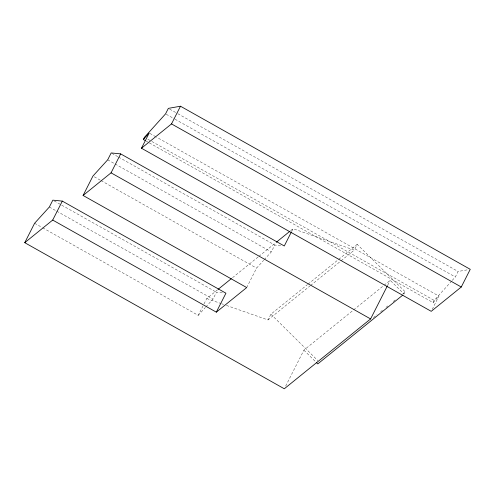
<?xml version="1.0" encoding="UTF-8"?>
<svg xmlns="http://www.w3.org/2000/svg" width="495" height="495" viewBox="0 0 495 495"><rect width="100%" height="100%" fill="white"/><g stroke="black" fill="none" stroke-linecap="round" stroke-linejoin="round"><path stroke-width="0.37" stroke-dasharray="2.48 1.86" d="M42.688 227.805L198.223 315.352L203.674 304.598M204.014 303.924L206.743 298.553L217.534 289.822M205.846 306.956L212.968 299.116L216.451 292.248L223.016 292.904M246.708 287.564L256.565 268.135L263.68 260.296M264.188 259.739L271.31 251.899L274.793 245.037L281.364 245.693M291.697 231.369L293.046 228.709L354.29 250.105L357.204 244.357L405.213 291.846L404.093 294.061L390.196 280.312L384.2 285.163M226.432 305.427L267.993 319.943L270.907 314.201L307.463 284.613M285.677 386.069L303.893 350.151L353.04 310.384M387.789 285.052L390.196 280.312M149.397 142.931L433.094 302.618L434.214 300.409L451.712 280.981M432.234 309.35L438.941 296.128L156.593 137.195M452.226 280.411L455.313 276.983L458.11 271.477L468.734 269.596M433.094 302.618L438.941 296.128M198.223 315.352L205.338 307.513M232.514 277.695L258.285 256.843M258.885 256.354L275.065 243.262M290.645 230.651L293.046 228.709M308.063 284.13L338.029 259.881M338.63 259.392L357.204 244.357M267.993 319.943L309.944 285.992M310.544 285.51L340.511 261.261M341.104 260.772L354.29 250.105M353.64 309.895L383.606 285.646M373.453 317.555L377.048 314.647M380.643 311.732L382.443 310.278M386.038 307.37L387.839 305.916M393.228 301.548L396.229 299.122M402.819 293.789L405.213 291.846M206.743 298.553L221.327 303.645M222.057 303.899L223.511 304.406M169.692 109.135L177.105 113.306M177.779 113.683L458.11 271.477M166.227 114.258L174.314 118.812M174.989 119.19L455.313 276.983M149.855 133.403L155.919 136.818M147.819 139.2L151.192 141.1M151.866 141.477L434.214 300.409M146.025 141.032L148.723 142.548M111.851 153.32L117.909 156.729M118.583 157.107L274.793 245.037M107.693 159.805L114.425 163.597M115.1 163.975L271.31 251.899M94.298 176.795L100.355 180.211M101.029 180.588L256.565 268.135M54.184 200.914L216.451 292.248M49.352 207.021L56.084 210.814M56.758 211.192L212.968 299.116M34.607 223.257L42.013 227.428M270.907 314.201L317.821 360.607M303.893 350.151L315.655 361.783"/><path stroke-width="0.74" d="M24.75 242.686L34.607 223.257L49.352 207.021L52.835 200.153L62.327 201.106L225.937 293.201L216.321 312.153L52.705 220.058L24.75 242.686L284.297 388.779L370.6 318.935L387.449 285.733M52.705 220.058L62.327 201.106M216.321 312.153L246.708 287.564L83.092 195.469L92.949 176.041L107.693 159.805L111.177 152.943L120.669 153.889L284.279 245.984L291.357 232.031M83.092 195.469L111.053 172.842L120.669 153.889M143.333 139.516L144.453 137.307L165.553 113.881L168.35 108.374L180.489 106.221L470.25 269.323L461.272 287.013L431.225 311.33L141.465 148.228L149.181 133.025L143.333 139.516L145.351 140.654M141.465 148.228L171.511 123.917L180.489 106.221M218.128 289.334L231.314 278.666M276.266 242.29L289.451 231.623M402.893 295.026L317.796 363.899L316.726 362.841M171.511 123.917L461.272 287.013M111.053 172.842L370.6 318.935"/></g></svg>
